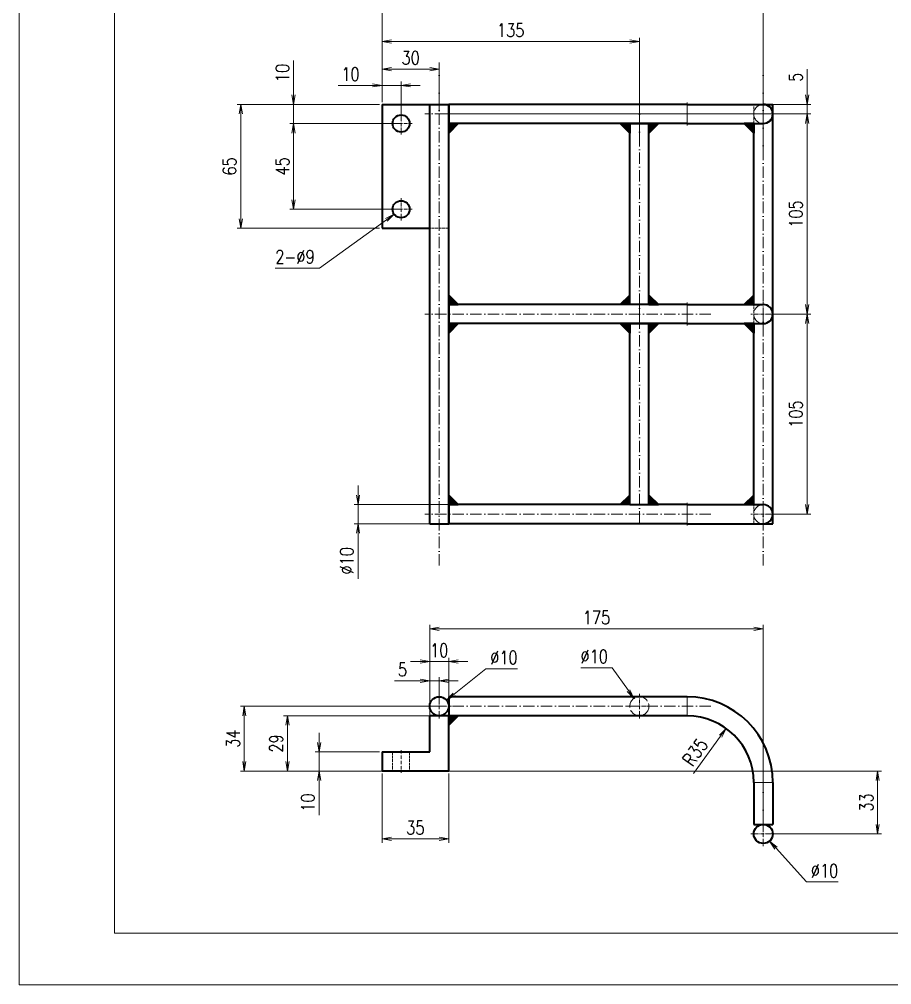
# Model space of a CAD drawing. Header units: millimetres. Extents: x -50043 to 104182, y -50696 to 36662.
# Drawn here: x -47840 to -47382, y 35772 to 36279 of the extents above; entities that cross this region are included whole.
import ezdxf

# ---------------------------------------------------------------- set-up
doc = ezdxf.new("R2010")
doc.units = ezdxf.units.MM
doc.header["$LTSCALE"] = 0.5
doc.linetypes.add('DASHDOT', pattern=[18.5, 12, -3, 0.5, -3])
doc.linetypes.add('DASHED', pattern=[15, 12, -3])
for name, color, linetype, lineweight in [('DRAWING', 7, 'Continuous', 35), ('图框', 7, 'Continuous', 18), ('标注线', 3, 'Continuous', 18), ('粗实线', 7, 'Continuous', 35)]:
    doc.layers.add(name, color=color, linetype=linetype, lineweight=lineweight)
doc.layers.add('打印', color=7, linetype='Continuous', lineweight=15, plot=False)
doc.layers.add('打印-禁用', color=7, linetype='Continuous', lineweight=15, plot=False)
doc.styles.add('DIM', font='romans.shx', dxfattribs={"width": 0.8, "bigfont": 'bigfont.shx'})
doc.dimstyles.new('DEH 1-2$0', dxfattribs={"dimscale": 2, "dimtxt": 3.5, "dimasz": 2.5, "dimexe": 1, "dimexo": 0.625, "dimgap": 1.2, "dimtad": 1, "dimdsep": 46, "dimtxsty": 'DIM', "dimblk": 'OPEN', "dimcen": 0, "dimclrd": 8, "dimclre": 8, "dimclrt": 2, "dimazin": 2, "dimtfac": 0.5, "dimtmove": 0, "dimatfit": 3, "dimldrblk": 'OPEN', "dimfxl": 0, "dimtolj": 2, "dimlwd": 13, "dimlwe": 13, "dimarcsym": 0})
doc.dimstyles.new('DEH 1-2$3', dxfattribs={"dimscale": 2, "dimtxt": 3.5, "dimasz": 2.5, "dimexe": 1, "dimexo": 0.625, "dimgap": 1.2, "dimtad": 1, "dimtoh": 1, "dimdsep": 46, "dimtxsty": 'DIM', "dimblk": 'OPEN', "dimcen": 0, "dimclrd": 8, "dimclre": 8, "dimclrt": 2, "dimazin": 2, "dimtfac": 0.5, "dimtofl": 0, "dimtmove": 0, "dimatfit": 3, "dimldrblk": 'OPEN', "dimfxl": 0, "dimtolj": 2, "dimlwd": 18, "dimlwe": 18, "dimarcsym": 0})
doc.dimstyles.new('DEH 1-2$4', dxfattribs={"dimscale": 2, "dimtxt": 3.5, "dimasz": 2.5, "dimexe": 1, "dimexo": 0.625, "dimgap": 1.2, "dimtad": 1, "dimtoh": 1, "dimdsep": 46, "dimtxsty": 'DIM', "dimblk": 'OPEN', "dimcen": 0, "dimclrd": 8, "dimclre": 8, "dimclrt": 2, "dimazin": 2, "dimtfac": 0.5, "dimtofl": 0, "dimtmove": 0, "dimatfit": 3, "dimldrblk": 'OPEN', "dimfxl": 0, "dimtolj": 2, "dimlwd": 18, "dimlwe": 18, "dimarcsym": 0})

# ---------------------------------------------------------------- blocks, each defined once
blk = doc.blocks.new('GZDEH零件A3图框V01版')
at = {"layer": '图框', "linetype": 'Continuous'}
for p, q in [((2882.49, -1554.46), (2882.49, -1832.96)), ((2882.49, -1832.96), (3272.49, -1832.96))]:
    blk.add_line(p, q, dxfattribs=at)
at = {"layer": '打印-禁用', "linetype": 'Continuous'}
for p, q in [((2857.49, -1549.46), (2857.49, -1846.46)), ((2857.49, -1846.46), (3277.49, -1846.46))]:
    blk.add_line(p, q, dxfattribs=at)
blk = doc.blocks.new('DEH A3')
at = {"layer": '图框'}
blk.add_blockref('GZDEH零件A3图框V01版', (-2857.49, 1846.46), dxfattribs=at)
blk = doc.blocks.new('_Open')
at = {"color": 0, "linetype": 'ByBlock', "lineweight": -2}
for p, q in [((-1, 0.17), (0, 0)), ((-1, -0.17), (0, 0)), ((0, 0), (-1, 0))]:
    blk.add_line(p, q, dxfattribs=at)
blk = doc.blocks.new('*D86')
at = {"layer": 'Defpoints', "color": 0, "transparency": 16777216}
for p in [(-47649.38, 35884.52), (-47614.38, 35884.52), (-47614.38, 35848.91)]:
    blk.add_point(p, dxfattribs=at)
at = {"layer": '标注线', "color": 8, "lineweight": 13, "transparency": 16777216}
for p, q in [((-47649.38, 35883.27), (-47649.38, 35846.91)), ((-47614.38, 35883.27), (-47614.38, 35846.91)), ((-47644.38, 35848.91), (-47619.38, 35848.91))]:
    blk.add_line(p, q, dxfattribs=at)
at = {"layer": '标注线', "color": 8, "lineweight": 13, "transparency": 16777216, "xscale": 5, "yscale": 5, "zscale": 5, "rotation": 180}
blk.add_blockref('_Open', (-47649.38, 35848.91), dxfattribs=at)
at = {"layer": '标注线', "color": 8, "lineweight": 13, "transparency": 16777216, "xscale": 5, "yscale": 5, "zscale": 5}
blk.add_blockref('_Open', (-47614.38, 35848.91), dxfattribs=at)
at = {"layer": '标注线', "color": 2, "transparency": 16777216, "insert": (-47631.88, 35854.81), "char_height": 7, "attachment_point": 5, "style": 'DIM'}
blk.add_mtext('\\A2;35', dxfattribs=at)
blk = doc.blocks.new('*D87')
at = {"layer": 'Defpoints', "color": 0, "transparency": 16777216}
for p in [(-47698.97, 35913.52), (-47614.38, 35913.52), (-47614.38, 35884.52)]:
    blk.add_point(p, dxfattribs=at)
at = {"layer": '标注线', "color": 8, "lineweight": 13, "transparency": 16777216}
for p, q in [((-47615.63, 35913.52), (-47700.97, 35913.52)), ((-47698.97, 35889.52), (-47698.97, 35908.52)), ((-47615.63, 35884.52), (-47700.97, 35884.52))]:
    blk.add_line(p, q, dxfattribs=at)
at = {"layer": '标注线', "color": 8, "lineweight": 13, "transparency": 16777216, "xscale": 5, "yscale": 5, "zscale": 5}
for p, rotation in [((-47698.97, 35913.52), 90), ((-47698.97, 35884.52), 270)]:
    blk.add_blockref('_Open', p, dxfattribs=dict(at, rotation=rotation))
at = {"layer": '标注线', "color": 2, "transparency": 16777216, "insert": (-47704.87, 35899.02), "char_height": 7, "attachment_point": 5, "rotation": 90, "style": 'DIM'}
blk.add_mtext('\\A2;29', dxfattribs=at)
blk = doc.blocks.new('*D88')
at = {"layer": 'Defpoints', "color": 0, "transparency": 16777216}
for p in [(-47649.38, 35894.52), (-47682.41, 35884.52), (-47649.38, 35884.52)]:
    blk.add_point(p, dxfattribs=at)
at = {"layer": '标注线', "color": 8, "lineweight": 13, "transparency": 16777216}
for p, q in [((-47682.41, 35899.52), (-47682.41, 35904.52)), ((-47650.63, 35894.52), (-47684.41, 35894.52)), ((-47682.41, 35894.52), (-47682.41, 35884.52)), ((-47650.63, 35884.52), (-47684.41, 35884.52)), ((-47682.41, 35879.52), (-47682.41, 35861.45))]:
    blk.add_line(p, q, dxfattribs=at)
at = {"layer": '标注线', "color": 8, "lineweight": 13, "transparency": 16777216, "xscale": 5, "yscale": 5, "zscale": 5}
for p, rotation in [((-47682.41, 35894.52), 270), ((-47682.41, 35884.52), 90)]:
    blk.add_blockref('_Open', p, dxfattribs=dict(at, rotation=rotation))
at = {"layer": '标注线', "color": 2, "transparency": 16777216, "insert": (-47688.31, 35867.98), "char_height": 7, "attachment_point": 5, "rotation": 90, "style": 'DIM'}
blk.add_mtext('\\A2;10', dxfattribs=at)
blk = doc.blocks.new('*D89')
at = {"layer": 'Defpoints', "color": 0, "transparency": 16777216}
for p in [(-47614.38, 35941.96), (-47624.38, 35913.52), (-47614.38, 35913.52)]:
    blk.add_point(p, dxfattribs=at)
at = {"layer": '标注线', "color": 8, "lineweight": 13, "transparency": 16777216}
for p, q in [((-47629.38, 35941.96), (-47634.38, 35941.96)), ((-47624.38, 35914.77), (-47624.38, 35943.96)), ((-47624.38, 35941.96), (-47614.38, 35941.96)), ((-47614.38, 35914.77), (-47614.38, 35943.96)), ((-47609.38, 35941.96), (-47604.38, 35941.96))]:
    blk.add_line(p, q, dxfattribs=at)
at = {"layer": '标注线', "color": 8, "lineweight": 13, "transparency": 16777216, "xscale": 5, "yscale": 5, "zscale": 5}
blk.add_blockref('_Open', (-47624.38, 35941.96), dxfattribs=at)
at = {"layer": '标注线', "color": 8, "lineweight": 13, "transparency": 16777216, "xscale": 5, "yscale": 5, "zscale": 5, "rotation": 180}
blk.add_blockref('_Open', (-47614.38, 35941.96), dxfattribs=at)
at = {"layer": '标注线', "color": 2, "transparency": 16777216, "insert": (-47619.38, 35947.86), "char_height": 7, "attachment_point": 5, "style": 'DIM'}
blk.add_mtext('\\A2;10', dxfattribs=at)
blk = doc.blocks.new('*D90')
at = {"layer": 'Defpoints', "color": 0, "transparency": 16777216}
for p in [(-47449.38, 35959.2), (-47624.38, 35904.64), (-47449.38, 35851.52)]:
    blk.add_point(p, dxfattribs=at)
at = {"layer": '标注线', "color": 8, "lineweight": 13, "transparency": 16777216}
for p, q in [((-47624.38, 35905.89), (-47624.38, 35961.2)), ((-47449.38, 35852.77), (-47449.38, 35961.2)), ((-47619.38, 35959.2), (-47454.38, 35959.2))]:
    blk.add_line(p, q, dxfattribs=at)
at = {"layer": '标注线', "color": 8, "lineweight": 13, "transparency": 16777216, "xscale": 5, "yscale": 5, "zscale": 5, "rotation": 180}
blk.add_blockref('_Open', (-47624.38, 35959.2), dxfattribs=at)
at = {"layer": '标注线', "color": 8, "lineweight": 13, "transparency": 16777216, "xscale": 5, "yscale": 5, "zscale": 5}
blk.add_blockref('_Open', (-47449.38, 35959.2), dxfattribs=at)
at = {"layer": '标注线', "color": 2, "transparency": 16777216, "insert": (-47536.88, 35965.1), "char_height": 7, "attachment_point": 5, "style": 'DIM'}
blk.add_mtext('\\A2;175', dxfattribs=at)
blk = doc.blocks.new('*D91')
at = {"layer": 'Defpoints', "color": 0, "transparency": 16777216}
for p in [(-47624.38, 35931.82), (-47619.38, 35918.52), (-47624.38, 35913.52)]:
    blk.add_point(p, dxfattribs=at)
at = {"layer": '标注线', "color": 8, "lineweight": 13, "transparency": 16777216}
for p, q in [((-47629.38, 35931.82), (-47642.91, 35931.82)), ((-47624.38, 35914.77), (-47624.38, 35933.82)), ((-47619.38, 35931.82), (-47624.38, 35931.82)), ((-47619.38, 35919.77), (-47619.38, 35933.82)), ((-47614.38, 35931.82), (-47609.38, 35931.82))]:
    blk.add_line(p, q, dxfattribs=at)
at = {"layer": '标注线', "color": 8, "lineweight": 13, "transparency": 16777216, "xscale": 5, "yscale": 5, "zscale": 5}
blk.add_blockref('_Open', (-47624.38, 35931.82), dxfattribs=at)
at = {"layer": '标注线', "color": 8, "lineweight": 13, "transparency": 16777216, "xscale": 5, "yscale": 5, "zscale": 5, "rotation": 180}
blk.add_blockref('_Open', (-47619.38, 35931.82), dxfattribs=at)
at = {"layer": '标注线', "color": 2, "transparency": 16777216, "insert": (-47638.64, 35937.72), "char_height": 7, "attachment_point": 5, "style": 'DIM'}
blk.add_mtext('\\A2;5', dxfattribs=at)
blk = doc.blocks.new('*D92')
at = {"layer": 'Defpoints', "color": 0, "transparency": 16777216}
for p in [(-47619.38, 35918.52), (-47721.61, 35884.52), (-47626.07, 35884.52)]:
    blk.add_point(p, dxfattribs=at)
at = {"layer": '标注线', "color": 8, "lineweight": 13, "transparency": 16777216}
for p, q in [((-47620.63, 35918.52), (-47723.61, 35918.52)), ((-47721.61, 35913.52), (-47721.61, 35889.52)), ((-47627.32, 35884.52), (-47723.61, 35884.52))]:
    blk.add_line(p, q, dxfattribs=at)
at = {"layer": '标注线', "color": 8, "lineweight": 13, "transparency": 16777216, "xscale": 5, "yscale": 5, "zscale": 5}
for p, rotation in [((-47721.61, 35918.52), 90), ((-47721.61, 35884.52), 270)]:
    blk.add_blockref('_Open', p, dxfattribs=dict(at, rotation=rotation))
at = {"layer": '标注线', "color": 2, "transparency": 16777216, "insert": (-47727.51, 35901.52), "char_height": 7, "attachment_point": 5, "rotation": 90, "style": 'DIM'}
blk.add_mtext('\\A2;34', dxfattribs=at)
blk = doc.blocks.new('*D93')
at = {"layer": 'Defpoints', "color": 0, "transparency": 16777216}
for p in [(-47468.79, 35906.82), (-47489.38, 35878.52)]:
    blk.add_point(p, dxfattribs=at)
at = {"layer": '标注线', "color": 8, "lineweight": 18, "transparency": 16777216}
blk.add_line((-47485.97, 35883.21), (-47471.73, 35902.78), dxfattribs=at)
at = {"layer": '标注线', "color": 8, "lineweight": 18, "transparency": 16777216, "xscale": 5, "yscale": 5, "zscale": 5, "rotation": 53.96430488639025}
blk.add_blockref('_Open', (-47468.79, 35906.82), dxfattribs=at)
at = {"layer": '标注线', "color": 2, "transparency": 16777216, "insert": (-47485.09, 35894.44), "char_height": 7, "attachment_point": 5, "rotation": 53.9643, "style": 'DIM'}
blk.add_mtext('\\A2;R35', dxfattribs=at)
blk = doc.blocks.new('*D94')
at = {"layer": 'Defpoints', "color": 0, "transparency": 16777216}
for p in [(-47449.38, 36284.1), (-47649.38, 36234.3), (-47449.38, 36204.94)]:
    blk.add_point(p, dxfattribs=at)
at = {"layer": '标注线', "color": 8, "lineweight": 13, "transparency": 16777216}
for p, q in [((-47649.38, 36235.55), (-47649.38, 36286.1)), ((-47449.38, 36206.19), (-47449.38, 36286.1)), ((-47644.38, 36284.1), (-47454.38, 36284.1))]:
    blk.add_line(p, q, dxfattribs=at)
at = {"layer": '标注线', "color": 8, "lineweight": 13, "transparency": 16777216, "xscale": 5, "yscale": 5, "zscale": 5, "rotation": 180}
blk.add_blockref('_Open', (-47649.38, 36284.1), dxfattribs=at)
at = {"layer": '标注线', "color": 8, "lineweight": 13, "transparency": 16777216, "xscale": 5, "yscale": 5, "zscale": 5}
blk.add_blockref('_Open', (-47449.38, 36284.1), dxfattribs=at)
at = {"layer": '标注线', "color": 2, "transparency": 16777216, "insert": (-47549.38, 36290), "char_height": 7, "attachment_point": 5, "style": 'DIM'}
blk.add_mtext('\\A2;200', dxfattribs=at)
blk = doc.blocks.new('*D95')
at = {"layer": 'Defpoints', "color": 0, "transparency": 16777216}
for p in [(-47649.38, 36267.31), (-47649.38, 36234.3), (-47514.38, 36210.98)]:
    blk.add_point(p, dxfattribs=at)
at = {"layer": '标注线', "color": 8, "lineweight": 13, "transparency": 16777216}
for p, q in [((-47649.38, 36235.55), (-47649.38, 36269.31)), ((-47514.38, 36212.23), (-47514.38, 36269.31)), ((-47519.38, 36267.31), (-47644.38, 36267.31))]:
    blk.add_line(p, q, dxfattribs=at)
at = {"layer": '标注线', "color": 8, "lineweight": 13, "transparency": 16777216, "xscale": 5, "yscale": 5, "zscale": 5, "rotation": 180}
blk.add_blockref('_Open', (-47649.38, 36267.31), dxfattribs=at)
at = {"layer": '标注线', "color": 8, "lineweight": 13, "transparency": 16777216, "xscale": 5, "yscale": 5, "zscale": 5}
blk.add_blockref('_Open', (-47514.38, 36267.31), dxfattribs=at)
at = {"layer": '标注线', "color": 2, "transparency": 16777216, "insert": (-47581.88, 36273.21), "char_height": 7, "attachment_point": 5, "style": 'DIM'}
blk.add_mtext('\\A2;135', dxfattribs=at)
blk = doc.blocks.new('*D96')
at = {"layer": 'Defpoints', "color": 0, "transparency": 16777216}
for p in [(-47649.38, 36244.32), (-47649.38, 36234.3), (-47639.38, 36224.3)]:
    blk.add_point(p, dxfattribs=at)
at = {"layer": '标注线', "color": 8, "lineweight": 13, "transparency": 16777216}
for p, q in [((-47654.38, 36244.32), (-47672.44, 36244.32)), ((-47649.38, 36235.55), (-47649.38, 36246.32)), ((-47639.38, 36244.32), (-47649.38, 36244.32)), ((-47639.38, 36225.55), (-47639.38, 36246.32)), ((-47634.38, 36244.32), (-47629.38, 36244.32))]:
    blk.add_line(p, q, dxfattribs=at)
at = {"layer": '标注线', "color": 8, "lineweight": 13, "transparency": 16777216, "xscale": 5, "yscale": 5, "zscale": 5}
blk.add_blockref('_Open', (-47649.38, 36244.32), dxfattribs=at)
at = {"layer": '标注线', "color": 8, "lineweight": 13, "transparency": 16777216, "xscale": 5, "yscale": 5, "zscale": 5, "rotation": 180}
blk.add_blockref('_Open', (-47639.38, 36244.32), dxfattribs=at)
at = {"layer": '标注线', "color": 2, "transparency": 16777216, "insert": (-47665.91, 36250.22), "char_height": 7, "attachment_point": 5, "style": 'DIM'}
blk.add_mtext('\\A2;10', dxfattribs=at)
blk = doc.blocks.new('*D97')
at = {"layer": 'Defpoints', "color": 0, "transparency": 16777216}
for p in [(-47695.75, 36234.3), (-47649.38, 36234.3), (-47639.38, 36224.3)]:
    blk.add_point(p, dxfattribs=at)
at = {"layer": '标注线', "color": 8, "lineweight": 13, "transparency": 16777216}
for p, q in [((-47695.75, 36239.3), (-47695.75, 36257.37)), ((-47650.63, 36234.3), (-47697.75, 36234.3)), ((-47695.75, 36224.3), (-47695.75, 36234.3)), ((-47640.63, 36224.3), (-47697.75, 36224.3)), ((-47695.75, 36219.3), (-47695.75, 36214.3))]:
    blk.add_line(p, q, dxfattribs=at)
at = {"layer": '标注线', "color": 8, "lineweight": 13, "transparency": 16777216, "xscale": 5, "yscale": 5, "zscale": 5}
for p, rotation in [((-47695.75, 36234.3), 270), ((-47695.75, 36224.3), 90)]:
    blk.add_blockref('_Open', p, dxfattribs=dict(at, rotation=rotation))
at = {"layer": '标注线', "color": 2, "transparency": 16777216, "insert": (-47701.65, 36250.83), "char_height": 7, "attachment_point": 5, "rotation": 90, "style": 'DIM'}
blk.add_mtext('\\A2;10', dxfattribs=at)
blk = doc.blocks.new('*D98')
at = {"layer": 'Defpoints', "color": 0, "transparency": 16777216}
for p in [(-47639.38, 36224.3), (-47695.75, 36179.3), (-47639.38, 36179.3)]:
    blk.add_point(p, dxfattribs=at)
at = {"layer": '标注线', "color": 8, "lineweight": 13, "transparency": 16777216}
for p, q in [((-47640.63, 36224.3), (-47697.75, 36224.3)), ((-47695.75, 36219.3), (-47695.75, 36184.3)), ((-47640.63, 36179.3), (-47697.75, 36179.3))]:
    blk.add_line(p, q, dxfattribs=at)
at = {"layer": '标注线', "color": 8, "lineweight": 13, "transparency": 16777216, "xscale": 5, "yscale": 5, "zscale": 5}
for p, rotation in [((-47695.75, 36224.3), 90), ((-47695.75, 36179.3), 270)]:
    blk.add_blockref('_Open', p, dxfattribs=dict(at, rotation=rotation))
at = {"layer": '标注线', "color": 2, "transparency": 16777216, "insert": (-47701.65, 36201.8), "char_height": 7, "attachment_point": 5, "rotation": 90, "style": 'DIM'}
blk.add_mtext('\\A2;45', dxfattribs=at)
blk = doc.blocks.new('*D99')
at = {"layer": 'Defpoints', "color": 0, "transparency": 16777216}
for p in [(-47649.38, 36234.3), (-47723.43, 36169.3), (-47649.38, 36169.3)]:
    blk.add_point(p, dxfattribs=at)
at = {"layer": '标注线', "color": 8, "lineweight": 13, "transparency": 16777216}
for p, q in [((-47650.63, 36234.3), (-47725.43, 36234.3)), ((-47723.43, 36229.3), (-47723.43, 36174.3)), ((-47650.63, 36169.3), (-47725.43, 36169.3))]:
    blk.add_line(p, q, dxfattribs=at)
at = {"layer": '标注线', "color": 8, "lineweight": 13, "transparency": 16777216, "xscale": 5, "yscale": 5, "zscale": 5}
for p, rotation in [((-47723.43, 36234.3), 90), ((-47723.43, 36169.3), 270)]:
    blk.add_blockref('_Open', p, dxfattribs=dict(at, rotation=rotation))
at = {"layer": '标注线', "color": 2, "transparency": 16777216, "insert": (-47729.33, 36201.8), "char_height": 7, "attachment_point": 5, "rotation": 90, "style": 'DIM'}
blk.add_mtext('\\A2;65', dxfattribs=at)
blk = doc.blocks.new('*D100')
at = {"layer": 'Defpoints', "color": 0, "transparency": 16777216}
for p in [(-47635.73, 36181.93), (-47643.03, 36176.67)]:
    blk.add_point(p, dxfattribs=at)
at = {"layer": '标注线', "color": 8, "lineweight": 18, "transparency": 16777216}
for p, q in [((-47682.23, 36148.42), (-47647.09, 36173.75)), ((-47705.43, 36148.42), (-47682.23, 36148.42))]:
    blk.add_line(p, q, dxfattribs=at)
at = {"layer": '标注线', "color": 8, "lineweight": 18, "transparency": 16777216, "xscale": 5, "yscale": 5, "zscale": 5, "rotation": 35.77354704297962}
blk.add_blockref('_Open', (-47643.03, 36176.67), dxfattribs=at)
at = {"layer": '标注线', "color": 2, "transparency": 16777216, "insert": (-47695.03, 36154.32), "char_height": 7, "attachment_point": 5, "style": 'DIM'}
blk.add_mtext('\\A2;2-%%c9', dxfattribs=at)
blk = doc.blocks.new('*D101')
at = {"layer": 'Defpoints', "color": 0, "transparency": 16777216}
for p in [(-47624.38, 36234.3), (-47426.41, 36234.3), (-47619.38, 36229.3)]:
    blk.add_point(p, dxfattribs=at)
at = {"layer": '标注线', "color": 8, "lineweight": 13, "transparency": 16777216}
for p, q in [((-47426.41, 36239.3), (-47426.41, 36252.83)), ((-47623.13, 36234.3), (-47424.41, 36234.3)), ((-47426.41, 36229.3), (-47426.41, 36234.3)), ((-47618.13, 36229.3), (-47424.41, 36229.3)), ((-47426.41, 36224.3), (-47426.41, 36219.3))]:
    blk.add_line(p, q, dxfattribs=at)
at = {"layer": '标注线', "color": 8, "lineweight": 13, "transparency": 16777216, "xscale": 5, "yscale": 5, "zscale": 5}
for p, rotation in [((-47426.41, 36234.3), 270), ((-47426.41, 36229.3), 90)]:
    blk.add_blockref('_Open', p, dxfattribs=dict(at, rotation=rotation))
at = {"layer": '标注线', "color": 2, "transparency": 16777216, "insert": (-47432.31, 36248.57), "char_height": 7, "attachment_point": 5, "rotation": 90, "style": 'DIM'}
blk.add_mtext('\\A2;5', dxfattribs=at)
blk = doc.blocks.new('*D102')
at = {"layer": 'Defpoints', "color": 0, "transparency": 16777216}
for p in [(-47449.38, 36229.3), (-47449.38, 36124.3), (-47426.41, 36124.3)]:
    blk.add_point(p, dxfattribs=at)
at = {"layer": '标注线', "color": 8, "lineweight": 13, "transparency": 16777216}
for p, q in [((-47448.13, 36229.3), (-47424.41, 36229.3)), ((-47426.41, 36224.3), (-47426.41, 36129.3)), ((-47448.13, 36124.3), (-47424.41, 36124.3))]:
    blk.add_line(p, q, dxfattribs=at)
at = {"layer": '标注线', "color": 8, "lineweight": 13, "transparency": 16777216, "xscale": 5, "yscale": 5, "zscale": 5}
for p, rotation in [((-47426.41, 36229.3), 90), ((-47426.41, 36124.3), 270)]:
    blk.add_blockref('_Open', p, dxfattribs=dict(at, rotation=rotation))
at = {"layer": '标注线', "color": 2, "transparency": 16777216, "insert": (-47432.31, 36176.8), "char_height": 7, "attachment_point": 5, "rotation": 90, "style": 'DIM'}
blk.add_mtext('\\A2;105', dxfattribs=at)
blk = doc.blocks.new('*D103')
at = {"layer": 'Defpoints', "color": 0, "transparency": 16777216}
for p in [(-47449.38, 36124.3), (-47449.38, 36019.3), (-47426.41, 36019.3)]:
    blk.add_point(p, dxfattribs=at)
at = {"layer": '标注线', "color": 8, "lineweight": 13, "transparency": 16777216}
for p, q in [((-47448.13, 36124.3), (-47424.41, 36124.3)), ((-47426.41, 36119.3), (-47426.41, 36024.3)), ((-47448.13, 36019.3), (-47424.41, 36019.3))]:
    blk.add_line(p, q, dxfattribs=at)
at = {"layer": '标注线', "color": 8, "lineweight": 13, "transparency": 16777216, "xscale": 5, "yscale": 5, "zscale": 5}
for p, rotation in [((-47426.41, 36124.3), 90), ((-47426.41, 36019.3), 270)]:
    blk.add_blockref('_Open', p, dxfattribs=dict(at, rotation=rotation))
at = {"layer": '标注线', "color": 2, "transparency": 16777216, "insert": (-47432.31, 36071.8), "char_height": 7, "attachment_point": 5, "rotation": 90, "style": 'DIM'}
blk.add_mtext('\\A2;105', dxfattribs=at)
blk = doc.blocks.new('*D104')
at = {"layer": 'Defpoints', "color": 0, "transparency": 16777216}
for p in [(-47649.38, 36252.82), (-47649.38, 36234.3), (-47619.38, 36229.3)]:
    blk.add_point(p, dxfattribs=at)
at = {"layer": '标注线', "color": 8, "lineweight": 13, "transparency": 16777216}
for p, q in [((-47649.38, 36235.55), (-47649.38, 36254.82)), ((-47619.38, 36230.55), (-47619.38, 36254.82)), ((-47624.38, 36252.82), (-47644.38, 36252.82))]:
    blk.add_line(p, q, dxfattribs=at)
at = {"layer": '标注线', "color": 8, "lineweight": 13, "transparency": 16777216, "xscale": 5, "yscale": 5, "zscale": 5, "rotation": 180}
blk.add_blockref('_Open', (-47649.38, 36252.82), dxfattribs=at)
at = {"layer": '标注线', "color": 8, "lineweight": 13, "transparency": 16777216, "xscale": 5, "yscale": 5, "zscale": 5}
blk.add_blockref('_Open', (-47619.38, 36252.82), dxfattribs=at)
at = {"layer": '标注线', "color": 2, "transparency": 16777216, "insert": (-47634.38, 36258.72), "char_height": 7, "attachment_point": 5, "style": 'DIM'}
blk.add_mtext('\\A2;30', dxfattribs=at)
blk = doc.blocks.new('*D105')
at = {"layer": 'Defpoints', "color": 0, "transparency": 16777216}
for p in [(-47452.72, 35855.23), (-47446.03, 35847.8)]:
    blk.add_point(p, dxfattribs=at)
at = {"layer": '标注线', "color": 8, "lineweight": 18, "transparency": 16777216}
for p, q in [((-47426.69, 35826.32), (-47442.69, 35844.09)), ((-47410.16, 35826.32), (-47426.69, 35826.32))]:
    blk.add_line(p, q, dxfattribs=at)
at = {"layer": '标注线', "color": 8, "lineweight": 18, "transparency": 16777216, "xscale": 5, "yscale": 5, "zscale": 5, "rotation": 132.0000585144002}
blk.add_blockref('_Open', (-47446.03, 35847.8), dxfattribs=at)
at = {"layer": '标注线', "color": 2, "transparency": 16777216, "insert": (-47417.23, 35832.22), "char_height": 7, "attachment_point": 5, "style": 'DIM'}
blk.add_mtext('\\A2;∅10', dxfattribs=at)
blk = doc.blocks.new('*D106')
at = {"layer": 'Defpoints', "color": 0, "transparency": 16777216}
for p in [(-47517.25, 35922.61), (-47511.51, 35914.43)]:
    blk.add_point(p, dxfattribs=at)
at = {"layer": '标注线', "color": 8, "lineweight": 18, "transparency": 16777216}
for p, q in [((-47545.12, 35938.76), (-47528.59, 35938.76)), ((-47528.59, 35938.76), (-47520.12, 35926.7))]:
    blk.add_line(p, q, dxfattribs=at)
at = {"layer": '标注线', "color": 8, "lineweight": 18, "transparency": 16777216, "xscale": 5, "yscale": 5, "zscale": 5, "rotation": 305.0759915978595}
blk.add_blockref('_Open', (-47517.25, 35922.61), dxfattribs=at)
at = {"layer": '标注线', "color": 2, "transparency": 16777216, "insert": (-47538.06, 35944.66), "char_height": 7, "attachment_point": 5, "style": 'DIM'}
blk.add_mtext('\\A2;∅10', dxfattribs=at)
blk = doc.blocks.new('*D107')
at = {"layer": 'Defpoints', "color": 0, "transparency": 16777216}
for p in [(-47615.48, 35921.65), (-47623.28, 35915.39)]:
    blk.add_point(p, dxfattribs=at)
at = {"layer": '标注线', "color": 8, "lineweight": 18, "transparency": 16777216}
for p, q in [((-47594.9, 35938.16), (-47611.58, 35924.78)), ((-47578.37, 35938.16), (-47594.9, 35938.16))]:
    blk.add_line(p, q, dxfattribs=at)
at = {"layer": '标注线', "color": 8, "lineweight": 18, "transparency": 16777216, "xscale": 5, "yscale": 5, "zscale": 5, "rotation": 218.7460704859334}
blk.add_blockref('_Open', (-47615.48, 35921.65), dxfattribs=at)
at = {"layer": '标注线', "color": 2, "transparency": 16777216, "insert": (-47585.43, 35944.06), "char_height": 7, "attachment_point": 5, "style": 'DIM'}
blk.add_mtext('\\A2;∅10', dxfattribs=at)
blk = doc.blocks.new('*D108')
at = {"layer": 'Defpoints', "color": 0, "transparency": 16777216}
for p in [(-47599.31, 36024.3), (-47661.97, 36014.3), (-47599.31, 36014.3)]:
    blk.add_point(p, dxfattribs=at)
at = {"layer": '标注线', "color": 8, "lineweight": 13, "transparency": 16777216}
for p, q in [((-47661.97, 36029.3), (-47661.97, 36034.3)), ((-47600.56, 36024.3), (-47663.97, 36024.3)), ((-47661.97, 36024.3), (-47661.97, 36014.3)), ((-47600.56, 36014.3), (-47663.97, 36014.3)), ((-47661.97, 36009.3), (-47661.97, 35985.37))]:
    blk.add_line(p, q, dxfattribs=at)
at = {"layer": '标注线', "color": 8, "lineweight": 13, "transparency": 16777216, "xscale": 5, "yscale": 5, "zscale": 5}
for p, rotation in [((-47661.97, 36024.3), 270), ((-47661.97, 36014.3), 90)]:
    blk.add_blockref('_Open', p, dxfattribs=dict(at, rotation=rotation))
at = {"layer": '标注线', "color": 2, "transparency": 16777216, "insert": (-47667.87, 35994.83), "char_height": 7, "attachment_point": 5, "rotation": 90, "style": 'DIM'}
blk.add_mtext('\\A2;%%c10', dxfattribs=at)
blk = doc.blocks.new('*D109')
at = {"layer": 'Defpoints', "color": 0, "transparency": 16777216}
for p in [(-47623.55, 35884.52), (-47389.39, 35884.52), (-47449.38, 35851.52)]:
    blk.add_point(p, dxfattribs=at)
at = {"layer": '标注线', "color": 8, "lineweight": 13, "transparency": 16777216}
for p, q in [((-47622.3, 35884.52), (-47387.39, 35884.52)), ((-47389.39, 35856.52), (-47389.39, 35879.52)), ((-47448.13, 35851.52), (-47387.39, 35851.52))]:
    blk.add_line(p, q, dxfattribs=at)
at = {"layer": '标注线', "color": 8, "lineweight": 13, "transparency": 16777216, "xscale": 5, "yscale": 5, "zscale": 5}
for p, rotation in [((-47389.39, 35884.52), 90), ((-47389.39, 35851.52), 270)]:
    blk.add_blockref('_Open', p, dxfattribs=dict(at, rotation=rotation))
at = {"layer": '标注线', "color": 2, "transparency": 16777216, "insert": (-47395.29, 35868.02), "char_height": 7, "attachment_point": 5, "rotation": 90, "style": 'DIM'}
blk.add_mtext('\\A2;33', dxfattribs=at)
blk = doc.blocks.new('WELDING_5')
at = {"layer": '粗实线'}
blk.add_hatch(color=256, dxfattribs=at).paths.add_polyline_path([(0, 5), (0, 0), (5, 0)])
for q in [(0, 5), (5, 0)]:
    blk.add_line((0, 0), q, dxfattribs=at)
blk.add_lwpolyline([(0, 5), (5, 0)], dxfattribs=at)

msp = doc.modelspace()

# ---------------------------------------------------------------- linework, layer by layer
at = {"color": 2, "linetype": 'DASHDOT', "lineweight": 13}
for p, q in [((-47619.378, 35992.3), (-47619.378, 36256.3)), ((-47449.378, 35992.3), (-47449.378, 36256.3)), ((-47514.378, 36119.8), (-47514.378, 36233.8)), ((-47476.878, 36229.3), (-47626.879, 36229.3)), ((-47514.378, 36014.8), (-47514.378, 36128.8)), ((-47476.878, 36124.3), (-47626.879, 36124.3)), ((-47476.878, 36019.3), (-47626.879, 36019.3)), ((-47476.878, 35918.518), (-47626.879, 35918.518)), ((-47449.378, 35880.718), (-47449.378, 35854.317))]:
    msp.add_line(p, q, dxfattribs=at)
at = {"color": 7, "lineweight": 35}
for p, q in [((-47649.378, 36234.3), (-47624.378, 36234.3)), ((-47649.378, 36234.3), (-47649.378, 36169.3)), ((-47624.378, 36014.3), (-47624.378, 36234.3)), ((-47624.378, 36169.3), (-47624.378, 36234.3)), ((-47489.378, 36234.3), (-47614.378, 36234.3)), ((-47614.378, 36014.3), (-47614.378, 36234.3)), ((-47489.378, 36234.3), (-47449.378, 36234.3)), ((-47444.378, 36124.314), (-47444.378, 36229.286)), ((-47489.378, 36224.3), (-47614.378, 36224.3)), ((-47519.378, 36129.3), (-47519.378, 36224.3)), ((-47509.378, 36129.3), (-47509.378, 36224.3)), ((-47489.378, 36224.3), (-47449.378, 36224.3)), ((-47454.378, 36129.3), (-47454.378, 36224.3)), ((-47649.378, 36169.3), (-47624.378, 36169.3)), ((-47519.378, 36129.3), (-47614.378, 36129.3)), ((-47489.378, 36129.3), (-47509.378, 36129.3)), ((-47489.378, 36129.3), (-47449.378, 36129.3)), ((-47444.378, 36019.314), (-47444.378, 36124.286)), ((-47489.378, 36119.3), (-47614.378, 36119.3)), ((-47519.378, 36024.3), (-47519.378, 36119.3)), ((-47509.378, 36024.3), (-47509.378, 36119.3)), ((-47489.378, 36119.3), (-47449.378, 36119.3)), ((-47454.378, 36024.3), (-47454.378, 36119.3)), ((-47519.378, 36024.3), (-47614.378, 36024.3)), ((-47489.378, 36024.3), (-47509.378, 36024.3)), ((-47489.378, 36024.3), (-47449.378, 36024.3)), ((-47489.378, 36014.3), (-47614.378, 36014.3)), ((-47489.378, 36014.3), (-47449.378, 36014.3)), ((-47489.378, 35923.518), (-47614.378, 35923.518)), ((-47489.378, 35923.518), (-47614.378, 35923.518)), ((-47489.378, 35923.518), (-47614.378, 35923.518)), ((-47489.378, 35913.518), (-47614.378, 35913.518)), ((-47614.378, 35884.518), (-47614.378, 35913.518)), ((-47649.378, 35894.518), (-47624.378, 35894.518)), ((-47614.378, 35884.518), (-47649.378, 35884.518)), ((-47454.378, 35878.518), (-47454.378, 35856.518)), ((-47444.378, 35878.518), (-47444.378, 35856.518)), ((-47444.378, 35878.518), (-47444.378, 35856.518)), ((-47444.378, 35878.518), (-47444.378, 35856.518))]:
    msp.add_line(p, q, dxfattribs=at)
at = {"color": 7, "lineweight": 35, "ltscale": 0.125}
for p, q in [((-47624.378, 36234.3), (-47619.378, 36234.3)), ((-47619.378, 36234.3), (-47614.378, 36234.3)), ((-47614.378, 36234.3), (-47614.378, 36229.3)), ((-47454.378, 36234.3), (-47449.378, 36234.3)), ((-47449.378, 36234.3), (-47444.378, 36234.3)), ((-47614.378, 36229.3), (-47614.378, 36224.3)), ((-47519.378, 36224.3), (-47514.378, 36224.3)), ((-47514.378, 36224.3), (-47509.378, 36224.3)), ((-47614.378, 36129.3), (-47614.378, 36124.3)), ((-47514.378, 36129.3), (-47519.378, 36129.3)), ((-47509.378, 36129.3), (-47514.378, 36129.3)), ((-47614.378, 36124.3), (-47614.378, 36119.3)), ((-47519.378, 36119.3), (-47514.378, 36119.3)), ((-47514.378, 36119.3), (-47509.378, 36119.3)), ((-47614.378, 36024.3), (-47614.378, 36019.3)), ((-47519.378, 36024.3), (-47514.378, 36024.3)), ((-47514.378, 36024.3), (-47509.378, 36024.3)), ((-47614.378, 36019.3), (-47614.378, 36014.3)), ((-47624.378, 36014.3), (-47619.378, 36014.3)), ((-47619.378, 36014.3), (-47614.378, 36014.3)), ((-47454.378, 35856.518), (-47449.378, 35856.518)), ((-47449.378, 35856.518), (-47444.378, 35856.518))]:
    msp.add_line(p, q, dxfattribs=at)
at = {"color": 7, "lineweight": 35, "ltscale": 0.25}
for p, q in [((-47624.378, 36234.3), (-47614.378, 36234.3)), ((-47614.378, 35923.518), (-47614.378, 35913.518)), ((-47649.378, 35894.518), (-47649.378, 35884.518))]:
    msp.add_line(p, q, dxfattribs=at)
at = {"color": 1, "linetype": 'DASHED', "lineweight": 13}
for p, q in [((-47614.378, 36234.3), (-47614.378, 36169.3)), ((-47489.378, 35913.518), (-47614.378, 35913.518)), ((-47489.378, 35913.518), (-47614.378, 35913.518)), ((-47454.378, 35878.518), (-47454.378, 35856.518)), ((-47454.378, 35878.518), (-47454.378, 35856.518))]:
    msp.add_line(p, q, dxfattribs=at)
at = {"color": 2, "linetype": 'DASHDOT', "lineweight": 13, "ltscale": 0.3}
for p, q in [((-47489.378, 36223.3), (-47489.378, 36235.3)), ((-47489.378, 36118.3), (-47489.378, 36130.3)), ((-47489.378, 36013.3), (-47489.378, 36025.3))]:
    msp.add_line(p, q, dxfattribs=at)
at = {"color": 1, "linetype": 'DASHED', "lineweight": 13, "ltscale": 0.125}
for p, q in [((-47489.378, 36229.3), (-47489.378, 36234.3)), ((-47489.378, 36224.3), (-47489.378, 36229.3)), ((-47489.378, 36124.3), (-47489.378, 36129.3)), ((-47489.378, 36119.3), (-47489.378, 36124.3)), ((-47489.378, 36019.3), (-47489.378, 36024.3)), ((-47489.378, 36014.3), (-47489.378, 36019.3)), ((-47454.378, 36014.3), (-47449.378, 36014.3)), ((-47489.378, 35918.518), (-47489.378, 35923.518)), ((-47489.378, 35918.518), (-47489.378, 35923.518)), ((-47489.378, 35918.518), (-47489.378, 35923.518)), ((-47489.378, 35918.518), (-47489.378, 35923.518)), ((-47489.378, 35918.518), (-47489.378, 35923.518)), ((-47489.378, 35913.518), (-47489.378, 35918.518)), ((-47489.378, 35913.518), (-47489.378, 35918.518)), ((-47489.378, 35913.518), (-47489.378, 35918.518)), ((-47489.378, 35913.518), (-47489.378, 35918.518)), ((-47489.378, 35913.518), (-47489.378, 35918.518)), ((-47454.378, 35878.518), (-47449.378, 35878.518)), ((-47454.378, 35878.518), (-47449.378, 35878.518)), ((-47454.378, 35878.518), (-47449.378, 35878.518)), ((-47449.378, 35878.518), (-47444.378, 35878.518)), ((-47449.378, 35878.518), (-47444.378, 35878.518)), ((-47449.378, 35878.518), (-47444.378, 35878.518))]:
    msp.add_line(p, q, dxfattribs=at)
at = {"color": 7, "lineweight": 13, "ltscale": 0.125}
for p, q in [((-47489.378, 36229.3), (-47489.378, 36234.3)), ((-47489.378, 36224.3), (-47489.378, 36229.3)), ((-47489.378, 36124.3), (-47489.378, 36129.3)), ((-47489.378, 36119.3), (-47489.378, 36124.3)), ((-47489.378, 36019.3), (-47489.378, 36024.3)), ((-47489.378, 36014.3), (-47489.378, 36019.3)), ((-47489.378, 35918.518), (-47489.378, 35923.518)), ((-47489.378, 35913.518), (-47489.378, 35918.518)), ((-47454.378, 35878.518), (-47449.378, 35878.518)), ((-47449.378, 35878.518), (-47444.378, 35878.518))]:
    msp.add_line(p, q, dxfattribs=at)
at = {"color": 1, "linetype": 'DASHED', "lineweight": 13, "ltscale": 0.25}
for p, q in [((-47454.378, 36224.3), (-47454.378, 36234.3)), ((-47614.378, 36169.3), (-47624.378, 36169.3)), ((-47509.378, 36129.3), (-47519.378, 36129.3)), ((-47454.378, 36119.3), (-47454.378, 36129.3)), ((-47509.378, 36024.3), (-47519.378, 36024.3)), ((-47454.378, 36014.3), (-47454.378, 36024.3)), ((-47643.878, 35894.518), (-47643.878, 35884.518)), ((-47643.878, 35894.518), (-47643.878, 35884.518)), ((-47634.878, 35894.518), (-47634.878, 35884.518)), ((-47634.878, 35894.518), (-47634.878, 35884.518))]:
    msp.add_line(p, q, dxfattribs=at)
at = {"color": 2, "linetype": 'DASHDOT', "lineweight": 13, "ltscale": 0.325}
for p, q in [((-47449.378, 36235.8), (-47449.378, 36222.8)), ((-47442.878, 36229.3), (-47455.878, 36229.3)), ((-47449.378, 36130.8), (-47449.378, 36117.8)), ((-47442.878, 36124.3), (-47455.878, 36124.3)), ((-47449.378, 36025.8), (-47449.378, 36012.8)), ((-47442.878, 36019.3), (-47455.878, 36019.3)), ((-47619.378, 35925.018), (-47619.378, 35912.018)), ((-47514.378, 35925.018), (-47514.378, 35912.018)), ((-47612.878, 35918.518), (-47625.878, 35918.518)), ((-47507.878, 35918.518), (-47520.878, 35918.518)), ((-47449.378, 35858.018), (-47449.378, 35845.018)), ((-47442.878, 35851.518), (-47455.878, 35851.518))]:
    msp.add_line(p, q, dxfattribs=at)
at = {"color": 7, "lineweight": 35, "ltscale": 0.124649}
msp.add_line((-47444.378, 36229.314), (-47444.378, 36234.3), dxfattribs=at)
at = {"color": 2, "linetype": 'DASHDOT', "lineweight": 13, "ltscale": 0.292499}
for p, q in [((-47639.378, 36230.15), (-47639.378, 36218.45)), ((-47639.378, 36185.15), (-47639.378, 36173.45))]:
    msp.add_line(p, q, dxfattribs=at)
at = {"color": 1, "linetype": 'DASHED', "lineweight": 13, "ltscale": 0.00070343}
for p, q in [((-47444.378, 36229.286), (-47444.378, 36229.314)), ((-47444.378, 36124.286), (-47444.378, 36124.314)), ((-47444.378, 36019.286), (-47444.378, 36019.314))]:
    msp.add_line(p, q, dxfattribs=at)
at = {"color": 2, "linetype": 'DASHDOT', "lineweight": 13, "ltscale": 0.29248}
for p, q in [((-47633.529, 36224.3), (-47645.228, 36224.3)), ((-47633.529, 36179.3), (-47645.228, 36179.3))]:
    msp.add_line(p, q, dxfattribs=at)
at = {"color": 7, "lineweight": 35, "ltscale": 0.124648}
msp.add_line((-47444.378, 36014.3), (-47444.378, 36019.286), dxfattribs=at)
at = {"color": 1, "linetype": 'DASHED', "lineweight": 13, "ltscale": 0.000317383}
msp.add_line((-47449.378, 36014.3), (-47449.366, 36014.3), dxfattribs=at)
at = {"color": 7, "lineweight": 35, "ltscale": 0.124683}
msp.add_line((-47449.366, 36014.3), (-47444.378, 36014.3), dxfattribs=at)
at = {"color": 7, "lineweight": 35, "ltscale": 0.475}
msp.add_line((-47624.378, 35894.518), (-47624.378, 35913.518), dxfattribs=at)
at = {"color": 7, "lineweight": 35, "ltscale": 0.12417}
msp.add_line((-47619.412, 35913.518), (-47624.378, 35913.518), dxfattribs=at)
at = {"color": 1, "linetype": 'DASHED', "lineweight": 13, "ltscale": 0.001636}
msp.add_line((-47619.346, 35913.518), (-47619.412, 35913.518), dxfattribs=at)
at = {"color": 7, "lineweight": 35, "ltscale": 0.124194}
msp.add_line((-47614.378, 35913.518), (-47619.346, 35913.518), dxfattribs=at)
at = {"color": 2, "linetype": 'DASHDOT', "lineweight": 13, "ltscale": 0.300015}
msp.add_line((-47639.378, 35895.518), (-47639.378, 35883.517), dxfattribs=at)
at = {"color": 7, "lineweight": 35}
for centre, radius in [((-47639.378, 36224.3), 4.5), ((-47639.378, 36179.3), 4.5), ((-47619.378, 35918.518), 5), ((-47449.378, 35851.518), 5)]:
    msp.add_circle(centre, radius, dxfattribs=at)
at = {"color": 1, "linetype": 'DASHED', "lineweight": 13}
msp.add_circle((-47514.378, 35918.518), 5, dxfattribs=at)
for centre, radius, start, end in [((-47449.378, 36229.3), 5, 90, 270), ((-47449.378, 36124.3), 5, 90, 270), ((-47449.378, 36019.3), 5, 90, 270), ((-47489.378, 35878.518), 35, 0, 90), ((-47489.378, 35878.518), 35, 0, 90)]:
    msp.add_arc(centre, radius, start, end, dxfattribs=at)
at = {"color": 7, "lineweight": 35}
for centre, radius, start in [((-47449.378, 36229.3), 5, 270), ((-47449.378, 36124.3), 5, 270), ((-47449.378, 36019.3), 5, 270), ((-47489.378, 35878.518), 45, 0), ((-47489.378, 35878.518), 45, 0), ((-47489.378, 35878.518), 45, 0), ((-47489.378, 35878.518), 35, 0)]:
    msp.add_arc(centre, radius, start, 90, dxfattribs=at)
at = {"layer": '打印'}
msp.add_lwpolyline([(-47839.646, 36366.417), (-46999.646, 36366.417), (-46999.646, 35772.417), (-47839.646, 35772.417)], close=True, dxfattribs=at)

# ---------------------------------------------------------------- block references
at = {"layer": 'DRAWING'}
for p, rotation in [((-47614.378, 36224.3), 270), ((-47519.378, 36224.3), 180), ((-47509.378, 36224.3), 270), ((-47454.378, 36224.3), 180), ((-47519.378, 36129.3), 90), ((-47454.378, 36129.3), 90), ((-47614.378, 36119.3), 270), ((-47519.378, 36119.3), 180), ((-47509.378, 36119.3), 270), ((-47454.378, 36119.3), 180), ((-47519.378, 36024.3), 90), ((-47454.378, 36024.3), 90), ((-47614.378, 35913.518), 270)]:
    msp.add_blockref('WELDING_5', p, dxfattribs=dict(at, rotation=rotation))
for p in [(-47614.378, 36129.3), (-47509.378, 36129.3), (-47614.378, 36024.3), (-47509.378, 36024.3)]:
    msp.add_blockref('WELDING_5', p, dxfattribs=at)
at = {"layer": '图框', "xscale": 2, "yscale": 2, "zscale": 2}
msp.add_blockref('DEH A3', (-47839.646, 35772.417), dxfattribs=at)

# ---------------------------------------------------------------- dimensions: what is measured, and where the dimension line sits
at = {"layer": '标注线'}
for base, p1, p2, picture, middle in [((-47449.378, 36284.099), (-47649.378, 36234.3), (-47449.378, 36204.941), '*D94', (-47549.378, 36289.999)), ((-47649.378, 36267.311), (-47514.378, 36210.976), (-47649.378, 36234.3), '*D95', (-47581.878, 36273.211)), ((-47649.378, 36252.818), (-47619.378, 36229.3), (-47649.378, 36234.3), '*D104', (-47634.378, 36258.718)), ((-47449.378, 35959.203), (-47624.378, 35904.644), (-47449.378, 35851.518), '*D90', (-47536.878, 35965.103)), ((-47624.378, 35931.824), (-47619.378, 35918.518), (-47624.378, 35913.518), '*D91', (-47638.645, 35937.724)), ((-47614.378, 35848.911), (-47649.378, 35884.518), (-47614.378, 35884.518), '*D86', (-47631.878, 35854.811))]:
    dim = msp.add_linear_dim(base=base, p1=p1, p2=p2, dimstyle='DEH 1-2$0', dxfattribs=at)
    dim.commit()
    dim.dimension.update_dxf_attribs({"geometry": picture, "text_midpoint": middle})
for base, p1, p2, picture, middle in [((-47695.748, 36234.3), (-47639.378, 36224.3), (-47649.378, 36234.3), '*D97', (-47701.648, 36250.833)), ((-47426.412, 36234.3), (-47619.378, 36229.3), (-47624.378, 36234.3), '*D101', (-47432.312, 36248.567)), ((-47723.433, 36169.3), (-47649.378, 36234.3), (-47649.378, 36169.3), '*D99', (-47729.333, 36201.8)), ((-47426.412, 36124.3), (-47449.378, 36229.3), (-47449.378, 36124.3), '*D102', (-47432.312, 36176.8)), ((-47695.748, 36179.3), (-47639.378, 36224.3), (-47639.378, 36179.3), '*D98', (-47701.648, 36201.8)), ((-47426.412, 36019.3), (-47449.378, 36124.3), (-47449.378, 36019.3), '*D103', (-47432.312, 36071.8)), ((-47721.612, 35884.518), (-47619.378, 35918.518), (-47626.071, 35884.518), '*D92', (-47727.512, 35901.518)), ((-47698.97, 35913.518), (-47614.378, 35884.518), (-47614.378, 35913.518), '*D87', (-47704.87, 35899.018)), ((-47682.406, 35884.518), (-47649.378, 35894.518), (-47649.378, 35884.518), '*D88', (-47688.306, 35867.985)), ((-47389.385, 35884.518), (-47449.378, 35851.518), (-47623.549, 35884.518), '*D109', (-47395.285, 35868.018))]:
    dim = msp.add_linear_dim(base=base, p1=p1, p2=p2, angle=90, dimstyle='DEH 1-2$0', dxfattribs=at)
    dim.commit()
    dim.dimension.update_dxf_attribs({"geometry": picture, "text_midpoint": middle})
for base, p1, p2, picture, middle in [((-47649.378, 36244.316), (-47639.378, 36224.3), (-47649.378, 36234.3), '*D96', (-47665.912, 36244.316)), ((-47614.378, 35941.961), (-47624.378, 35913.518), (-47614.378, 35913.518), '*D89', (-47619.378, 35941.961))]:
    dim = msp.add_linear_dim(base=base, p1=p1, p2=p2, dimstyle='DEH 1-2$0', dxfattribs=at)
    dim.commit()
    dim.dimension.update_dxf_attribs({"geometry": picture, "text_midpoint": middle, "dimtype": 160})
dim = msp.add_diameter_dim_2p(p1=(-47635.727, 36181.931), p2=(-47643.029, 36176.669), dimstyle='DEH 1-2$3', override={"dimpost": '2-%%c<>'}, dxfattribs=at)
dim.commit()
dim.dimension.update_dxf_attribs({"geometry": '*D100', "text_midpoint": (-47695.03, 36148.425), "dimtype": 163})
dim = msp.add_linear_dim(base=(-47661.971, 36014.3), p1=(-47599.307, 36024.3), p2=(-47599.307, 36014.3), angle=90, dimstyle='DEH 1-2$0', override={"dimpost": '%%c<>'}, dxfattribs=at)
dim.commit()
dim.dimension.update_dxf_attribs({"geometry": '*D108', "text_midpoint": (-47667.871, 35994.833)})
for p1, p2, picture, middle in [((-47623.278, 35915.389), (-47615.479, 35921.647), '*D107', (-47585.434, 35938.16)), ((-47511.505, 35914.426), (-47517.252, 35922.61), '*D106', (-47538.058, 35938.759)), ((-47452.724, 35855.234), (-47446.033, 35847.802), '*D105', (-47417.227, 35826.325))]:
    dim = msp.add_diameter_dim_2p(p1=p1, p2=p2, dimstyle='DEH 1-2$3', dxfattribs=at)
    dim.commit()
    dim.dimension.update_dxf_attribs({"geometry": picture, "text_midpoint": middle, "dimtype": 163})
dim = msp.add_radius_dim(center=(-47489.378, 35878.518), mpoint=(-47468.788, 35906.821), dimstyle='DEH 1-2$4', dxfattribs=at)
dim.commit()
dim.dimension.update_dxf_attribs({"geometry": '*D93', "text_midpoint": (-47480.319, 35890.971), "dimtype": 164})

doc.saveas('drawing.dxf')
